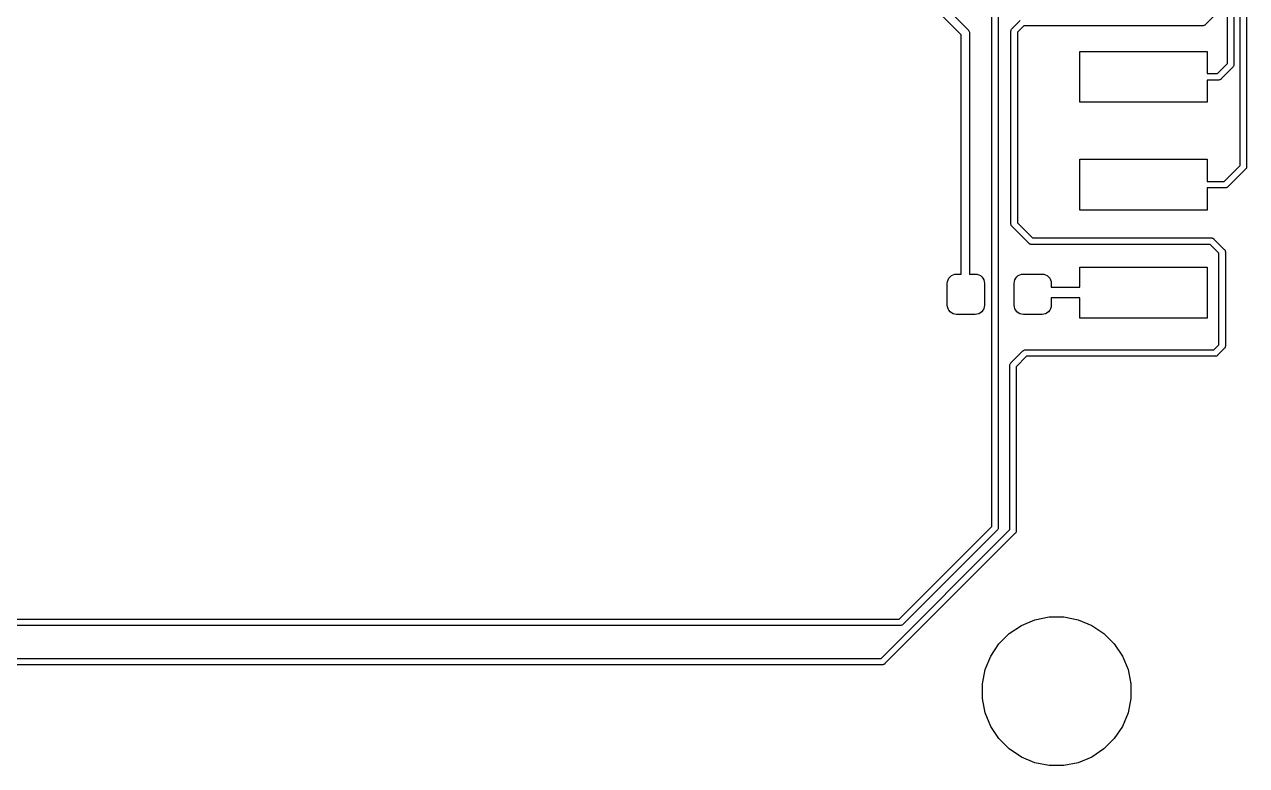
# Model space of a CAD drawing. Extents: x 70 to 232, y -100 to -50.
# Drawn here: x 203.43 to 232.22, y -97.95 to -80.5 of the extents above; entities that cross this region are included whole.
import ezdxf

# ---------------------------------------------------------------- set-up
doc = ezdxf.new("R2010")
doc.units = 0
doc.layers.add('BLACK', color=7, linetype='CONTINUOUS')

msp = doc.modelspace()

# ---------------------------------------------------------------- linework, layer by layer
at = {"layer": 'BLACK', "linetype": 'CONTINUOUS'}
for p, q in [((232.075, -83.8189), (232.075, -64.8311)), ((232.225, -64.8037), (232.225, -83.8463)), ((231.775, -81.4189), (231.775, -70.1038)), ((231.925, -70.1037), (231.925, -81.4463)), ((226.225, -92.3189), (226.225, -77.3311)), ((226.375, -77.3037), (226.375, -92.3463)), ((224.459, -79.4178), (225.667, -80.6258)), ((225.5, -80.7414), (224.344, -79.585)), ((231.6, -80.1556), (231.256, -80.5004)), ((226.68, -80.6212), (226.687, -80.6081)), ((226.687, -80.6081), (226.697, -80.5967)), ((226.697, -80.5967), (226.7, -80.5944)), ((226.7, -80.5944), (226.894, -80.3996)), ((226.981, -80.525), (226.825, -80.6811)), ((231.196, -80.525), (226.981, -80.525)), ((231.2, -80.5254), (231.196, -80.525)), ((231.204, -80.525), (231.2, -80.5254)), ((231.215, -80.5239), (231.204, -80.525)), ((231.204, -80.525), (231.204, -80.525)), ((231.229, -80.5196), (231.215, -80.5239)), ((231.242, -80.5127), (231.229, -80.5196)), ((231.253, -80.5033), (231.242, -80.5127)), ((231.256, -80.5004), (231.253, -80.5033)), ((225.5, -86.375), (225.5, -80.7414)), ((225.667, -80.6258), (225.671, -80.6289)), ((225.671, -80.6289), (225.674, -80.6328)), ((225.674, -80.6328), (225.674, -80.6328)), ((225.674, -80.6328), (225.676, -80.6353)), ((225.676, -80.6353), (225.684, -80.6442)), ((225.684, -80.6442), (225.693, -80.6615)), ((225.693, -80.6615), (225.699, -80.6804)), ((225.699, -80.6804), (225.7, -80.6951)), ((225.7, -80.6951), (225.7, -80.6951)), ((225.7, -80.6951), (225.7, -80.7)), ((225.7, -80.7), (225.7, -80.7049)), ((225.7, -80.7049), (225.7, -86.375)), ((226.675, -80.65), (226.676, -80.6353)), ((226.675, -80.6537), (226.675, -80.65)), ((226.675, -85.1963), (226.675, -80.6537)), ((226.676, -80.6353), (226.68, -80.6212)), ((226.825, -80.6811), (226.825, -85.1689)), ((228.3, -82.33), (228.3, -81.13)), ((228.3, -81.13), (231.3, -81.13)), ((231.3, -81.13), (231.3, -81.655)), ((231.539, -81.655), (231.775, -81.4189)), ((231.92, -81.4788), (231.913, -81.4919)), ((231.924, -81.4647), (231.92, -81.4788)), ((231.925, -81.4537), (231.924, -81.4647)), ((231.925, -81.4463), (231.925, -81.45)), ((231.925, -81.45), (231.925, -81.4537)), ((231.925, -81.4537), (231.925, -81.4537)), ((231.3, -81.655), (231.539, -81.655)), ((231.9, -81.5056), (231.626, -81.7804)), ((231.903, -81.5033), (231.9, -81.5056)), ((231.913, -81.4919), (231.903, -81.5033)), ((231.566, -81.805), (231.3, -81.805)), ((231.3, -81.805), (231.3, -82.33)), ((231.57, -81.8054), (231.566, -81.805)), ((231.574, -81.805), (231.57, -81.8054)), ((231.585, -81.8039), (231.574, -81.805)), ((231.574, -81.805), (231.574, -81.805)), ((231.599, -81.7996), (231.585, -81.8039)), ((231.612, -81.7927), (231.599, -81.7996)), ((231.623, -81.7833), (231.612, -81.7927)), ((231.626, -81.7804), (231.623, -81.7833)), ((231.3, -82.33), (228.3, -82.33)), ((228.3, -84.87), (228.3, -83.67)), ((228.3, -83.67), (231.3, -83.67)), ((231.3, -83.67), (231.3, -84.195)), ((231.699, -84.195), (232.075, -83.8189)), ((232.2, -83.9056), (231.786, -84.3204)), ((232.203, -83.9033), (232.2, -83.9056)), ((232.207, -83.8989), (232.203, -83.9033)), ((232.213, -83.8918), (232.207, -83.8989)), ((232.22, -83.8788), (232.213, -83.8918)), ((232.224, -83.8647), (232.22, -83.8788)), ((232.225, -83.85), (232.224, -83.8647)), ((232.225, -83.8463), (232.225, -83.85)), ((231.3, -84.195), (231.699, -84.195)), ((231.726, -84.345), (231.3, -84.345)), ((231.3, -84.345), (231.3, -84.87)), ((231.73, -84.3454), (231.726, -84.345)), ((231.734, -84.345), (231.73, -84.3454)), ((231.745, -84.3439), (231.734, -84.345)), ((231.734, -84.345), (231.734, -84.345)), ((231.759, -84.3396), (231.745, -84.3439)), ((231.772, -84.3327), (231.759, -84.3396)), ((231.783, -84.3233), (231.772, -84.3327)), ((231.786, -84.3204), (231.783, -84.3233)), ((231.3, -84.87), (228.3, -84.87)), ((226.675, -85.2), (226.675, -85.1963)), ((226.675, -85.2037), (226.675, -85.2)), ((226.676, -85.2147), (226.675, -85.2037)), ((226.675, -85.2037), (226.675, -85.2037)), ((226.68, -85.2288), (226.676, -85.2147)), ((226.825, -85.1689), (227.181, -85.525)), ((226.687, -85.2419), (226.68, -85.2288)), ((226.697, -85.2533), (226.687, -85.2419)), ((226.7, -85.2556), (226.697, -85.2533)), ((227.094, -85.6504), (226.7, -85.2556)), ((227.097, -85.6533), (227.094, -85.6504)), ((227.1, -85.6556), (227.097, -85.6533)), ((227.108, -85.6627), (227.1, -85.6556)), ((227.121, -85.6696), (227.108, -85.6627)), ((227.135, -85.6739), (227.121, -85.6696)), ((227.146, -85.675), (227.135, -85.6739)), ((227.15, -85.6754), (227.146, -85.675)), ((227.146, -85.675), (227.146, -85.675)), ((227.154, -85.675), (227.15, -85.6754)), ((231.369, -85.675), (227.154, -85.675)), ((227.181, -85.525), (231.396, -85.525)), ((231.575, -85.8811), (231.369, -85.675)), ((231.396, -85.525), (231.4, -85.5246)), ((231.4, -85.5246), (231.404, -85.525)), ((231.404, -85.525), (231.404, -85.525)), ((231.404, -85.525), (231.415, -85.5261)), ((231.415, -85.5261), (231.429, -85.5304)), ((231.429, -85.5304), (231.442, -85.5373)), ((231.442, -85.5373), (231.453, -85.5467)), ((231.453, -85.5467), (231.456, -85.5496)), ((231.456, -85.5496), (231.7, -85.7944)), ((231.7, -85.7944), (231.703, -85.7967)), ((231.703, -85.7967), (231.713, -85.8081)), ((231.575, -88.0432), (231.575, -85.8811)), ((231.713, -85.8081), (231.72, -85.8212)), ((231.72, -85.8212), (231.724, -85.8353)), ((231.724, -85.8353), (231.725, -85.8463)), ((231.725, -85.8463), (231.725, -85.8463)), ((231.725, -85.8463), (231.725, -85.85)), ((231.725, -85.85), (231.725, -85.8537)), ((231.725, -85.8537), (231.725, -88.0706)), ((225.351, -86.3792), (225.394, -86.375)), ((225.394, -86.375), (225.5, -86.375)), ((225.7, -86.375), (225.831, -86.375)), ((225.831, -86.375), (225.874, -86.3792)), ((226.926, -86.3792), (226.969, -86.375)), ((226.969, -86.375), (227.406, -86.375)), ((227.406, -86.375), (227.449, -86.3792)), ((228.3, -86.685), (228.3, -86.21)), ((228.3, -86.21), (231.3, -86.21)), ((231.3, -86.21), (231.3, -87.41)), ((225.175, -86.5938), (225.179, -86.5511)), ((225.175, -87.1063), (225.175, -86.5938)), ((225.179, -86.5511), (225.192, -86.51)), ((225.192, -86.51), (225.212, -86.4722)), ((225.212, -86.4722), (225.239, -86.4391)), ((225.239, -86.4391), (225.272, -86.4119)), ((225.272, -86.4119), (225.31, -86.3917)), ((225.31, -86.3917), (225.351, -86.3792)), ((225.874, -86.3792), (225.915, -86.3917)), ((225.915, -86.3917), (225.953, -86.4119)), ((225.953, -86.4119), (225.986, -86.4391)), ((225.986, -86.4391), (226.013, -86.4722)), ((226.013, -86.4722), (226.033, -86.51)), ((226.033, -86.51), (226.046, -86.5511)), ((226.046, -86.5511), (226.05, -86.5938)), ((226.05, -86.5938), (226.05, -87.1063)), ((226.75, -86.5938), (226.754, -86.5511)), ((226.75, -87.1063), (226.75, -86.5938)), ((226.754, -86.5511), (226.767, -86.51)), ((226.767, -86.51), (226.787, -86.4722)), ((226.787, -86.4722), (226.814, -86.4391)), ((226.814, -86.4391), (226.847, -86.4119)), ((226.847, -86.4119), (226.885, -86.3917)), ((226.885, -86.3917), (226.926, -86.3792)), ((227.449, -86.3792), (227.49, -86.3917)), ((227.49, -86.3917), (227.528, -86.4119)), ((227.528, -86.4119), (227.561, -86.4391)), ((227.561, -86.4391), (227.588, -86.4722)), ((227.588, -86.4722), (227.608, -86.51)), ((227.608, -86.51), (227.621, -86.5511)), ((227.621, -86.5511), (227.625, -86.5938)), ((227.625, -86.5938), (227.625, -86.685)), ((227.625, -86.685), (228.3, -86.685)), ((228.3, -86.935), (227.625, -86.935)), ((227.625, -86.935), (227.625, -87.1063)), ((228.3, -87.41), (228.3, -86.935)), ((225.179, -87.1489), (225.175, -87.1063)), ((225.192, -87.19), (225.179, -87.1489)), ((225.212, -87.2278), (225.192, -87.19)), ((225.239, -87.2609), (225.212, -87.2278)), ((226.013, -87.2278), (225.986, -87.2609)), ((226.033, -87.19), (226.013, -87.2278)), ((226.046, -87.1489), (226.033, -87.19)), ((226.05, -87.1063), (226.046, -87.1489)), ((226.754, -87.1489), (226.75, -87.1063)), ((226.767, -87.19), (226.754, -87.1489)), ((226.787, -87.2278), (226.767, -87.19)), ((226.814, -87.2609), (226.787, -87.2278)), ((227.588, -87.2278), (227.561, -87.2609)), ((227.608, -87.19), (227.588, -87.2278)), ((227.621, -87.1489), (227.608, -87.19)), ((227.625, -87.1063), (227.621, -87.1489)), ((225.272, -87.2881), (225.239, -87.2609)), ((225.31, -87.3083), (225.272, -87.2881)), ((225.351, -87.3208), (225.31, -87.3083)), ((225.394, -87.325), (225.351, -87.3208)), ((225.831, -87.325), (225.394, -87.325)), ((225.874, -87.3208), (225.831, -87.325)), ((225.915, -87.3083), (225.874, -87.3208)), ((225.953, -87.2881), (225.915, -87.3083)), ((225.986, -87.2609), (225.953, -87.2881)), ((226.847, -87.2881), (226.814, -87.2609)), ((226.885, -87.3083), (226.847, -87.2881)), ((226.926, -87.3208), (226.885, -87.3083)), ((226.969, -87.325), (226.926, -87.3208)), ((227.406, -87.325), (226.969, -87.325)), ((227.449, -87.3208), (227.406, -87.325)), ((227.49, -87.3083), (227.449, -87.3208)), ((227.528, -87.2881), (227.49, -87.3083)), ((227.561, -87.2609), (227.528, -87.2881)), ((231.3, -87.41), (228.3, -87.41)), ((231.456, -88.1621), (231.575, -88.0432)), ((231.72, -88.1031), (231.713, -88.1161)), ((231.724, -88.089), (231.72, -88.1031)), ((231.725, -88.0743), (231.724, -88.089)), ((231.725, -88.0706), (231.725, -88.0743)), ((226.675, -88.4694), (226.957, -88.1867)), ((227.044, -88.3121), (226.8, -88.5561)), ((226.957, -88.1867), (226.96, -88.1838)), ((226.96, -88.1838), (226.964, -88.1802)), ((226.964, -88.1802), (226.971, -88.1745)), ((226.971, -88.1745), (226.984, -88.1675)), ((226.984, -88.1675), (226.998, -88.1632)), ((226.998, -88.1632), (227.009, -88.1621)), ((227.009, -88.1621), (227.013, -88.1618)), ((227.009, -88.1621), (227.009, -88.1621)), ((227.013, -88.1618), (227.017, -88.1621)), ((227.017, -88.1621), (231.456, -88.1621)), ((231.483, -88.3121), (227.044, -88.3121)), ((231.487, -88.3125), (231.483, -88.3121)), ((231.491, -88.3121), (231.487, -88.3125)), ((231.502, -88.3111), (231.491, -88.3121)), ((231.491, -88.3121), (231.491, -88.3121)), ((231.516, -88.3068), (231.502, -88.3111)), ((231.529, -88.2998), (231.516, -88.3068)), ((231.54, -88.2904), (231.529, -88.2998)), ((231.543, -88.2876), (231.54, -88.2904)), ((231.7, -88.1299), (231.543, -88.2876)), ((231.703, -88.1276), (231.7, -88.1299)), ((231.707, -88.1232), (231.703, -88.1276)), ((231.713, -88.1161), (231.707, -88.1232)), ((226.65, -88.525), (226.651, -88.5103)), ((226.65, -88.5287), (226.65, -88.525)), ((226.65, -92.3939), (226.65, -88.5287)), ((226.651, -88.5103), (226.655, -88.4962)), ((226.655, -88.4962), (226.662, -88.4831)), ((226.662, -88.4831), (226.672, -88.4717)), ((226.672, -88.4717), (226.675, -88.4694)), ((226.8, -88.5561), (226.8, -92.4213)), ((223.619, -95.425), (226.65, -92.3939)), ((224.043, -94.5007), (226.225, -92.3189)), ((226.35, -92.4056), (224.13, -94.6262)), ((226.353, -92.4033), (226.35, -92.4056)), ((226.363, -92.3919), (226.353, -92.4033)), ((226.37, -92.3788), (226.363, -92.3919)), ((226.374, -92.3647), (226.37, -92.3788)), ((226.375, -92.3537), (226.374, -92.3647)), ((226.375, -92.3463), (226.375, -92.35)), ((226.375, -92.35), (226.375, -92.3537)), ((226.375, -92.3537), (226.375, -92.3537)), ((226.8, -92.4213), (226.8, -92.425)), ((226.775, -92.4806), (223.706, -95.5504)), ((226.778, -92.4783), (226.775, -92.4806)), ((226.788, -92.4669), (226.778, -92.4783)), ((226.795, -92.4538), (226.788, -92.4669)), ((226.799, -92.4397), (226.795, -92.4538)), ((226.8, -92.4287), (226.799, -92.4397)), ((226.8, -92.425), (226.8, -92.4287)), ((226.8, -92.4287), (226.8, -92.4287)), ((224.071, -94.6507), (197.379, -94.6507)), ((197.407, -94.5007), (224.043, -94.5007)), ((224.074, -94.6511), (224.071, -94.6507)), ((224.078, -94.6507), (224.074, -94.6511)), ((224.089, -94.6496), (224.078, -94.6507)), ((224.078, -94.6507), (224.078, -94.6507)), ((224.103, -94.6454), (224.089, -94.6496)), ((224.116, -94.6384), (224.103, -94.6454)), ((224.128, -94.629), (224.116, -94.6384)), ((224.13, -94.6262), (224.128, -94.629)), ((226.634, -94.8407), (226.921, -94.6492)), ((226.921, -94.6492), (227.24, -94.5173)), ((227.24, -94.5173), (227.578, -94.45)), ((227.578, -94.45), (227.922, -94.45)), ((227.922, -94.45), (228.26, -94.5173)), ((228.26, -94.5173), (228.579, -94.6492)), ((228.579, -94.6492), (228.866, -94.8407)), ((226.391, -95.0844), (226.634, -94.8407)), ((228.866, -94.8407), (229.109, -95.0844)), ((226.199, -95.3711), (226.391, -95.0844)), ((229.109, -95.0844), (229.301, -95.3711)), ((193.291, -95.425), (223.619, -95.425)), ((223.646, -95.575), (193.291, -95.575)), ((223.65, -95.5754), (223.646, -95.575)), ((223.654, -95.575), (223.65, -95.5754)), ((223.665, -95.5739), (223.654, -95.575)), ((223.654, -95.575), (223.654, -95.575)), ((223.679, -95.5696), (223.665, -95.5739)), ((223.692, -95.5627), (223.679, -95.5696)), ((223.703, -95.5533), (223.692, -95.5627)), ((223.706, -95.5504), (223.703, -95.5533)), ((226.067, -95.6895), (226.199, -95.3711)), ((229.301, -95.3711), (229.433, -95.6895)), ((226, -96.0276), (226.067, -95.6895)), ((229.433, -95.6895), (229.5, -96.0276)), ((226, -96.3724), (226, -96.0276)), ((229.5, -96.0276), (229.5, -96.3724)), ((226.067, -96.7105), (226, -96.3724)), ((229.5, -96.3724), (229.433, -96.7105)), ((226.199, -97.0289), (226.067, -96.7105)), ((229.433, -96.7105), (229.301, -97.0289)), ((226.391, -97.3156), (226.199, -97.0289)), ((229.301, -97.0289), (229.109, -97.3156)), ((226.634, -97.5593), (226.391, -97.3156)), ((229.109, -97.3156), (228.866, -97.5593)), ((226.921, -97.7508), (226.634, -97.5593)), ((228.866, -97.5593), (228.579, -97.7508)), ((227.24, -97.8827), (226.921, -97.7508)), ((227.578, -97.95), (227.24, -97.8827)), ((228.26, -97.8827), (227.922, -97.95)), ((228.579, -97.7508), (228.26, -97.8827)), ((227.922, -97.95), (227.578, -97.95))]:
    msp.add_line(p, q, dxfattribs=at)

doc.saveas('drawing.dxf')
